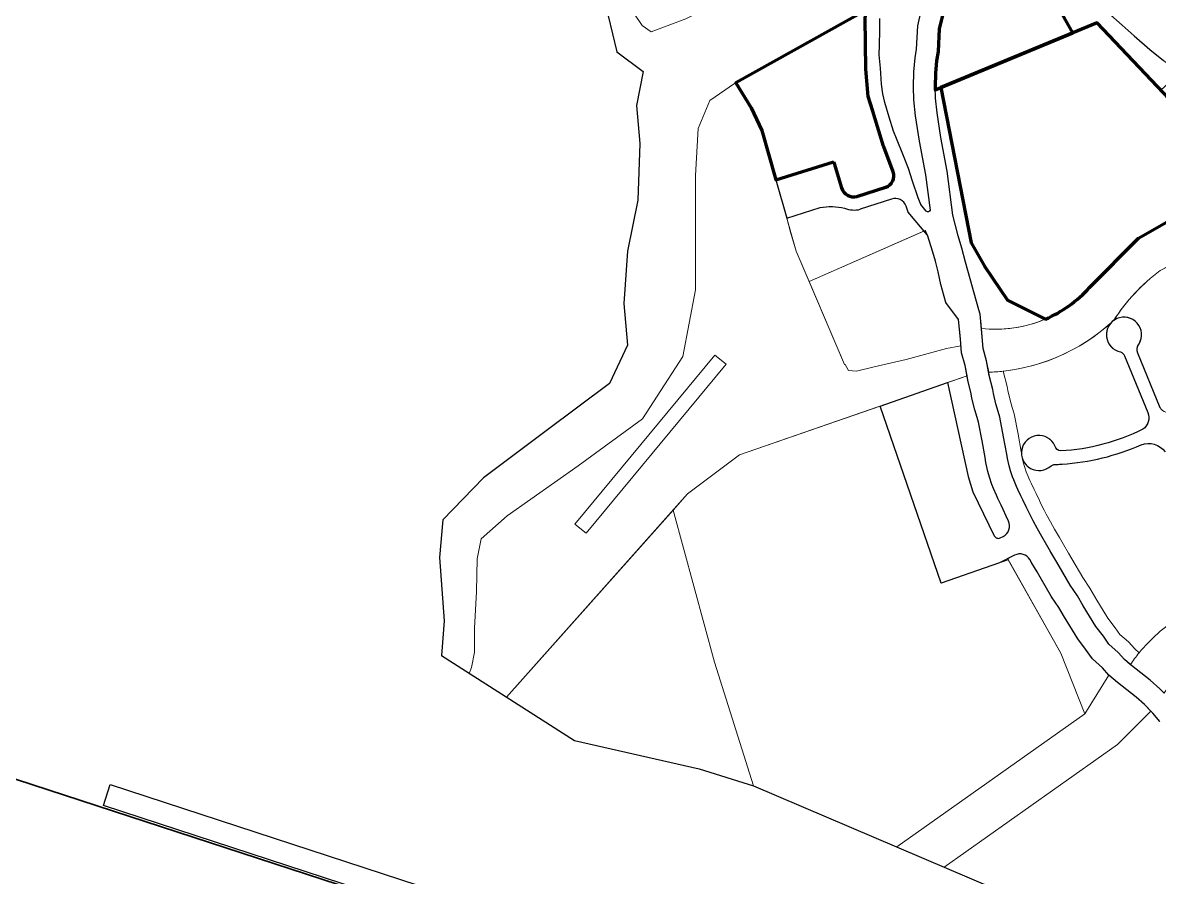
# Model space of a CAD drawing. Header units: millimetres. Extents: x 217071 to 255721, y 463380 to 469875.
# Drawn here: x 238906 to 239683, y 467249 to 467833 of the extents above; entities that cross this region are included whole.
import ezdxf

# ---------------------------------------------------------------- set-up
doc = ezdxf.new("R2010")
doc.units = ezdxf.units.MM
for name, color, linetype, lineweight in [('International_Boundary', 1, 'Continuous', 35), ('LAP BOUNDARY', 160, 'Continuous', 30), ('P_Agro Park', 254, 'Continuous', 0), ('P_Commercial', 10, 'Continuous', 0), ('P_Forward Tree Plantation', 62, 'Continuous', 0), ('P_Protected Zone', 102, 'Continuous', 0), ('P_Residential', 2, 'Continuous', 0), ('P_Service', 33, 'Continuous', 0), ('P_Steep Slope', 74, 'Continuous', 0), ('PROPOSED ROAD', 250, 'Continuous', 30)]:
    doc.layers.add(name, color=color, linetype=linetype, lineweight=lineweight)
for name, color, linetype, lineweight, true_color in [('P_Defence', 44, 'Continuous', 0, 0xb06b11), ('P_Institutional', 134, 'Continuous', 0, 0x1eafa2), ('P_Recreation', 53, 'Continuous', 0, 0xd1d969)]:
    doc.layers.add(name, color=color, linetype=linetype, lineweight=lineweight, true_color=true_color)

msp = doc.modelspace()

# ---------------------------------------------------------------- linework, layer by layer
at = {"layer": 'International_Boundary'}
msp.add_lwpolyline([(240311.92, 466855.34), (238835.16, 467337.35), (237536.53, 467368.17), (237536.53, 466868.02), (238749.86, 466839.24), (240156.77, 466380.02), (241406.03, 465972.26), (242718.9, 465543.74), (243223.76, 465158.14), (243328.03, 465078.51), (243328.03, 465707.66), (242954.84, 465992.69), (241561.17, 466447.58)], close=True, dxfattribs=at)
msp.add_lwpolyline([(240311.92, 466855.34), (238835.16, 467337.35), (237536.53, 467368.17), (237536.53, 466868.02), (238749.86, 466839.24), (240156.77, 466380.02), (241406.03, 465972.26), (242718.9, 465543.74), (243223.76, 465158.14), (243328.03, 465078.51), (243328.03, 465707.66), (242954.84, 465992.69), (241561.17, 466447.58)], close=True, dxfattribs=at)
at = {"layer": 'LAP BOUNDARY'}
msp.add_lwpolyline([(239303.13, 467850.37), (239312.07, 467813.28), (239330.23, 467799.65), (239325.66, 467776.52), (239327.87, 467750.48), (239326.53, 467711.88), (239319.46, 467677.01), (239316.81, 467641.26), (239319.46, 467612.57), (239307.1, 467586.53), (239263.77, 467554.07), (239220.93, 467521.85), (239193.11, 467493.16), (239190.9, 467467.41), (239193.99, 467424.16), (239192.19, 467400.43), (239283.14, 467342.33), (239368.52, 467322.98), (239405.59, 467311.42), (239619.86, 467220.05)], dxfattribs=at)
at = {"layer": 'P_Agro Park'}
for points in [[(239771.4, 467612.2), (239770.93, 467675.56, 0.172447), (239768.63, 467678.69, -0.824485), (239773.39, 467701.76), (239773.96, 467707.73), (239762.15, 467717.61, -0.058834), (239683.64, 467663.68, 0.089446), (239651.85, 467629.5, -0.842103), (239668.83, 467613.03, 0.243298), (239668.54, 467606.65), (239683.6, 467569.83, 0.395002), (239692.27, 467567.43, 0.026644), (239704.39, 467577.15, -0.164999), (239731.46, 467594.6, -0.052086), (239760.42, 467600.15, 0.391538)], [(239659.32, 467605.42, 0.172447), (239656.47, 467608.05, -0.599289), (239650.5, 467628.36, -0.157892), (239576.45, 467594.9), (239576.61, 467594.08), (239578.93, 467584.44), (239579.41, 467581.62), (239581.01, 467575.15), (239582.56, 467570.05), (239583.71, 467565.67), (239586.46, 467551.81), (239588.59, 467539.86), (239588.77, 467538.61, -0.817971), (239611.7, 467543.89, 0.321871), (239615.78, 467540.31, 0.100372), (239671.84, 467555.16, 0.351132), (239675.18, 467566.65)], [(239659.32, 467605.42, 0.172447), (239656.47, 467608.05, -0.599289), (239650.5, 467628.36, -0.157892), (239576.45, 467594.9), (239576.61, 467594.08), (239578.93, 467584.44), (239579.41, 467581.62), (239581.01, 467575.15), (239582.56, 467570.05), (239583.71, 467565.67), (239586.46, 467551.81), (239588.59, 467539.86), (239588.77, 467538.61, -0.817971), (239611.7, 467543.89, 0.321871), (239615.78, 467540.31, 0.100372), (239671.84, 467555.16, 0.351132), (239675.18, 467566.65)]]:
    msp.add_lwpolyline(points, format="xyb", close=True, dxfattribs=at)
msp.add_lwpolyline([(239687.12, 467539.75, 0.325451), (239670.58, 467544.62, -0.090435), (239616.61, 467531.34, 0.002876), (239612.85, 467531.12, 0.172447), (239609.07, 467530.27, -0.534591), (239589.59, 467534.58), (239590.04, 467532.63), (239590.88, 467529.7), (239592.03, 467526.11), (239592.75, 467524.42), (239594.53, 467520.18), (239595.43, 467518.26), (239597.44, 467513.89), (239598.75, 467511.19), (239601.06, 467506.36), (239602.06, 467504.18), (239604.32, 467499.88), (239605.64, 467497.18), (239608.61, 467491.85), (239611.31, 467486.88), (239614.75, 467481.09), (239617.54, 467476.32), (239621, 467470.46), (239623.22, 467466.67), (239630.66, 467453.92), (239635.57, 467446.59), (239639.63, 467439.56), (239647.97, 467426.02), (239652.94, 467419.5), (239656.12, 467414.9), (239661.95, 467409.75), (239666.22, 467404.95), (239669.25, 467402.3, -0.078133), (239696.56, 467426.66, 0.045141)], format="xyb", dxfattribs=at)
msp.add_lwpolyline([(239687.12, 467539.75, 0.325451), (239670.58, 467544.62, -0.090435), (239616.61, 467531.34, 0.002876), (239612.85, 467531.12, 0.172447), (239609.07, 467530.27, -0.534591), (239589.59, 467534.58), (239590.04, 467532.63), (239590.88, 467529.7), (239592.03, 467526.11), (239592.75, 467524.42), (239594.53, 467520.18), (239595.43, 467518.26), (239597.44, 467513.89), (239598.75, 467511.19), (239601.06, 467506.36), (239602.06, 467504.18), (239604.32, 467499.88), (239605.64, 467497.18), (239608.61, 467491.85), (239611.31, 467486.88), (239614.75, 467481.09), (239617.54, 467476.32), (239621, 467470.46), (239623.22, 467466.67), (239630.66, 467453.92), (239635.57, 467446.59), (239639.63, 467439.56), (239647.97, 467426.02), (239652.94, 467419.5), (239656.12, 467414.9), (239661.95, 467409.75), (239666.22, 467404.95), (239669.25, 467402.3, -0.078133), (239696.56, 467426.66, 0.045141)], format="xyb", dxfattribs=at)
at = {"layer": 'P_Commercial', "lineweight": 80}
for points in [[(239623.92, 467826.13), (239581.14, 467902.59, 0.075694), (239576.99, 467901.09), (239570.83, 467897.43), (239566.21, 467893.94), (239561.38, 467889.46), (239557.02, 467884.69), (239553.21, 467879.77), (239550.42, 467875.19), (239547.04, 467868.86), (239545.08, 467864.63), (239542.94, 467860.01), (239538.93, 467850.88), (239534.72, 467838.16), (239532.63, 467828.91), (239531.82, 467813.38), (239530.67, 467807.14), (239530.01, 467798.68), (239529.74, 467789.19), (239529.8, 467787.14), (239533.68, 467788.75)], [(239460.31, 467738.03), (239460.67, 467736.88), (239465.86, 467720.14, 0.382614), (239476.19, 467714.26), (239496.12, 467720.77, 0.426435), (239501.13, 467731.18), (239494.78, 467748.16), (239494.56, 467748.76), (239487.21, 467772.57), (239484.06, 467782.77), (239482.33, 467801.37), (239481.98, 467836.34), (239482.55, 467841.79), (239393.39, 467792.11), (239404, 467774.82), (239411.23, 467759.52), (239420.85, 467725.65)]]:
    msp.add_lwpolyline(points, format="xyb", close=True, dxfattribs=at)
msp.add_lwpolyline([(239487.21, 467772.57), (239484.06, 467782.77), (239482.33, 467801.37), (239481.98, 467836.34), (239482.55, 467841.79), (239393.39, 467792.11), (239404, 467774.82), (239411.23, 467759.52), (239420.85, 467725.65), (239460.31, 467738.03)], dxfattribs=at)
at = {"layer": 'P_Defence', "lineweight": 80}
msp.add_lwpolyline([(239735.36, 467733.09), (239640.48, 467832.99), (239533.68, 467788.75), (239554.39, 467682.61), (239563.55, 467666.66), (239579.34, 467643.49), (239605.17, 467630.5, 0.10864), (239635.39, 467652.05), (239668.73, 467685.84), (239699.18, 467703.16)], format="xyb", close=True, dxfattribs=at)
msp.add_lwpolyline([(239735.36, 467733.09), (239640.48, 467832.99), (239533.68, 467788.75), (239554.39, 467682.61), (239563.55, 467666.66), (239579.34, 467643.49), (239605.17, 467630.5, 0.10864), (239635.39, 467652.05), (239668.73, 467685.84), (239699.18, 467703.16)], format="xyb", close=True, dxfattribs=at)
at = {"layer": 'P_Forward Tree Plantation'}
for points in [[(239640.73, 467846.79), (239632.33, 467855.09), (239628.89, 467858.51), (239621.1, 467867.05), (239613.54, 467876.02), (239606.11, 467885.06), (239600.35, 467892), (239595.42, 467897.42, 0.278887), (239581.14, 467902.59), (239623.92, 467826.13), (239640.48, 467832.99), (239684.21, 467786.94), (239696.97, 467798.68), (239685.93, 467807.39), (239676.59, 467814.76), (239665.85, 467824.17), (239657.63, 467831.37), (239647.91, 467840.08)], [(239640.73, 467846.79), (239632.33, 467855.09), (239628.89, 467858.51), (239621.1, 467867.05), (239613.54, 467876.02), (239606.11, 467885.06), (239600.35, 467892), (239595.42, 467897.42, 0.278887), (239581.14, 467902.59), (239623.92, 467826.13), (239640.48, 467832.99), (239684.21, 467786.94), (239696.97, 467798.68), (239685.93, 467807.39), (239676.59, 467814.76), (239665.85, 467824.17), (239657.63, 467831.37), (239647.91, 467840.08)], [(239579.34, 467643.49), (239563.55, 467666.66), (239554.39, 467682.61), (239533.68, 467788.75), (239529.8, 467787.14), (239529.97, 467781.52), (239531.06, 467771.54), (239533.72, 467754.65), (239538.05, 467731.53), (239541.91, 467701.47), (239545.53, 467687.36), (239548.05, 467678.93), (239550.64, 467669.37), (239559.61, 467636.82), (239560.54, 467633.9), (239561.43, 467624.13, 0.130026), (239605.17, 467630.5)], [(239579.34, 467643.49), (239563.55, 467666.66), (239554.39, 467682.61), (239533.68, 467788.75), (239529.8, 467787.14), (239529.97, 467781.52), (239531.06, 467771.54), (239533.72, 467754.65), (239538.05, 467731.53), (239541.91, 467701.47), (239545.53, 467687.36), (239548.05, 467678.93), (239550.64, 467669.37), (239559.61, 467636.82), (239560.54, 467633.9), (239561.43, 467624.13, 0.130026), (239605.17, 467630.5)], [(239572.75, 467507.75), (239571.67, 467510.05), (239569.74, 467514.64), (239568.59, 467517.33), (239566.95, 467522.44), (239565.82, 467526.38), (239564.42, 467532.46), (239563.91, 467535.81), (239561.89, 467547.18), (239559.34, 467560.06), (239558.5, 467563.24), (239556.9, 467568.51), (239554.92, 467576.51), (239554.43, 467579.41), (239552.16, 467588.82), (239551.61, 467591.72), (239538.24, 467587.07), (239552.26, 467522.87), (239555.46, 467512.42), (239570.22, 467482.27, 0.419543), (239574.29, 467480.92), (239576.33, 467481.96, 0.401099), (239579.96, 467492.41), (239578.42, 467495.77), (239576.23, 467500.33), (239574.84, 467503.2)], [(239572.75, 467507.75), (239571.67, 467510.05), (239569.74, 467514.64), (239568.59, 467517.33), (239566.95, 467522.44), (239565.82, 467526.38), (239564.42, 467532.46), (239563.91, 467535.81), (239561.89, 467547.18), (239559.34, 467560.06), (239558.5, 467563.24), (239556.9, 467568.51), (239554.92, 467576.51), (239554.43, 467579.41), (239552.16, 467588.82), (239551.61, 467591.72), (239538.24, 467587.07), (239552.26, 467522.87), (239555.46, 467512.42), (239570.22, 467482.27, 0.419543), (239574.29, 467480.92), (239576.33, 467481.96, 0.401099), (239579.96, 467492.41), (239578.42, 467495.77), (239576.23, 467500.33), (239574.84, 467503.2)], [(239623.22, 467466.67), (239621, 467470.46), (239617.54, 467476.32), (239614.75, 467481.09), (239611.31, 467486.88), (239608.61, 467491.85), (239605.64, 467497.18), (239604.32, 467499.88), (239602.06, 467504.18), (239601.06, 467506.36), (239598.75, 467511.19), (239597.44, 467513.89), (239595.43, 467518.26), (239594.53, 467520.18), (239592.75, 467524.42), (239592.03, 467526.11), (239590.88, 467529.7), (239590.04, 467532.63), (239589.59, 467534.58, -0.086225), (239588.77, 467538.61), (239588.59, 467539.86), (239586.46, 467551.81), (239583.71, 467565.67), (239582.56, 467570.05), (239581.01, 467575.15), (239579.41, 467581.62), (239578.93, 467584.44), (239576.61, 467594.08), (239576.45, 467594.9, -0.019091), (239566.41, 467594.17), (239566.83, 467591.98), (239569.13, 467582.43), (239569.61, 467579.58), (239571.37, 467572.5), (239572.94, 467567.32), (239573.96, 467563.43), (239576.63, 467549.96), (239578.72, 467538.24), (239579.16, 467535.27), (239580.35, 467530.13), (239581.3, 467526.8), (239582.65, 467522.6), (239583.55, 467520.51), (239585.39, 467516.13), (239586.36, 467514.06), (239588.4, 467509.61), (239589.75, 467506.84), (239592.01, 467502.13), (239593.08, 467499.78), (239595.4, 467495.37), (239596.76, 467492.55), (239599.85, 467487.02), (239602.62, 467481.94), (239606.14, 467476.01), (239608.92, 467471.25), (239612.38, 467465.39), (239614.59, 467461.62), (239622.18, 467448.62), (239627.07, 467441.3), (239631.04, 467434.44), (239639.71, 467420.35), (239644.84, 467413.62), (239648.59, 467408.21), (239654.88, 467402.65), (239659.17, 467397.83), (239663.23, 467394.28, -0.02129), (239669.25, 467402.3), (239666.22, 467404.95), (239661.95, 467409.75), (239656.12, 467414.9), (239652.94, 467419.5), (239647.97, 467426.02), (239639.63, 467439.56), (239635.57, 467446.59), (239630.66, 467453.92)], [(239623.22, 467466.67), (239621, 467470.46), (239617.54, 467476.32), (239614.75, 467481.09), (239611.31, 467486.88), (239608.61, 467491.85), (239605.64, 467497.18), (239604.32, 467499.88), (239602.06, 467504.18), (239601.06, 467506.36), (239598.75, 467511.19), (239597.44, 467513.89), (239595.43, 467518.26), (239594.53, 467520.18), (239592.75, 467524.42), (239592.03, 467526.11), (239590.88, 467529.7), (239590.04, 467532.63), (239589.59, 467534.58, -0.086225), (239588.77, 467538.61), (239588.59, 467539.86), (239586.46, 467551.81), (239583.71, 467565.67), (239582.56, 467570.05), (239581.01, 467575.15), (239579.41, 467581.62), (239578.93, 467584.44), (239576.61, 467594.08), (239576.45, 467594.9, -0.019091), (239566.41, 467594.17), (239566.83, 467591.98), (239569.13, 467582.43), (239569.61, 467579.58), (239571.37, 467572.5), (239572.94, 467567.32), (239573.96, 467563.43), (239576.63, 467549.96), (239578.72, 467538.24), (239579.16, 467535.27), (239580.35, 467530.13), (239581.3, 467526.8), (239582.65, 467522.6), (239583.55, 467520.51), (239585.39, 467516.13), (239586.36, 467514.06), (239588.4, 467509.61), (239589.75, 467506.84), (239592.01, 467502.13), (239593.08, 467499.78), (239595.4, 467495.37), (239596.76, 467492.55), (239599.85, 467487.02), (239602.62, 467481.94), (239606.14, 467476.01), (239608.92, 467471.25), (239612.38, 467465.39), (239614.59, 467461.62), (239622.18, 467448.62), (239627.07, 467441.3), (239631.04, 467434.44), (239639.71, 467420.35), (239644.84, 467413.62), (239648.59, 467408.21), (239654.88, 467402.65), (239659.17, 467397.83), (239663.23, 467394.28, -0.02129), (239669.25, 467402.3), (239666.22, 467404.95), (239661.95, 467409.75), (239656.12, 467414.9), (239652.94, 467419.5), (239647.97, 467426.02), (239639.63, 467439.56), (239635.57, 467446.59), (239630.66, 467453.92)], [(239627.33, 467411.85), (239618.16, 467426.75), (239614.33, 467433.37), (239609.45, 467440.66), (239601.64, 467454.05), (239599.45, 467457.78), (239595.98, 467463.66), (239594.61, 467466.04, 0.396149), (239584.08, 467469.08), (239579.37, 467466.67), (239615.66, 467402.02), (239632.18, 467360.71), (239648.58, 467387.16), (239644.28, 467392.01), (239637.29, 467398.18), (239632.7, 467404.8)], [(239627.33, 467411.85), (239618.16, 467426.75), (239614.33, 467433.37), (239609.45, 467440.66), (239601.64, 467454.05), (239599.45, 467457.78), (239595.98, 467463.66), (239594.61, 467466.04, 0.396149), (239584.08, 467469.08), (239579.37, 467466.67), (239615.66, 467402.02), (239632.18, 467360.71), (239648.58, 467387.16), (239644.28, 467392.01), (239637.29, 467398.18), (239632.7, 467404.8)]]:
    msp.add_lwpolyline(points, format="xyb", close=True, dxfattribs=at)
at = {"layer": 'P_Institutional'}
msp.add_lwpolyline([(239378.81, 467396.01), (239378.81, 467396.01), (239405.59, 467311.42), (239503.52, 467269.66), (239632.18, 467360.71), (239615.66, 467402.02), (239579.81, 467465.88), (239533.94, 467449.94), (239492.18, 467571.05), (239396, 467537.62), (239360.48, 467511), (239350.58, 467499.87)], close=True, dxfattribs=at)
at = {"layer": 'P_Protected Zone'}
for points in [[(239551.61, 467591.72), (239550.3, 467598.65), (239547.89, 467607.41), (239547.46, 467612.12), (239537.44, 467610.34), (239509.88, 467602.8), (239488.12, 467597.86), (239475.94, 467594.96), (239470.43, 467595.25), (239468.37, 467599.5), (239467.84, 467599.46), (239434.68, 467676.98), (239411.23, 467759.52), (239404, 467774.82), (239393.39, 467792.11), (239392.5, 467791.56), (239375.67, 467779.84), (239367.79, 467760.81), (239365.82, 467728.65), (239365.82, 467650.56), (239357.24, 467604.96), (239329.66, 467562.3), (239285.66, 467530.14), (239237.07, 467496.02), (239219.34, 467480.27), (239216.72, 467466.49), (239216.06, 467444.17), (239214.75, 467419.24), (239214.75, 467402.83), (239212.76, 467392.21), (239211.23, 467388.27), (239236.78, 467371.95), (239360.48, 467511), (239360.48, 467511), (239360.48, 467511), (239396, 467537.62)], [(239551.61, 467591.72), (239550.3, 467598.65), (239547.89, 467607.41), (239547.46, 467612.12), (239537.44, 467610.34), (239509.88, 467602.8), (239488.12, 467597.86), (239475.94, 467594.96), (239470.43, 467595.25), (239468.37, 467599.5), (239467.84, 467599.46), (239434.68, 467676.98), (239411.23, 467759.52), (239404, 467774.82), (239393.39, 467792.11), (239392.5, 467791.56), (239375.67, 467779.84), (239367.79, 467760.81), (239365.82, 467728.65), (239365.82, 467650.56), (239357.24, 467604.96), (239329.66, 467562.3), (239285.66, 467530.14), (239237.07, 467496.02), (239219.34, 467480.27), (239216.72, 467466.49), (239216.06, 467444.17), (239214.75, 467419.24), (239214.75, 467402.83), (239212.76, 467392.21), (239211.23, 467388.27), (239236.78, 467371.95), (239360.48, 467511), (239396, 467537.62)], [(239378.81, 467396.01), (239350.58, 467499.87), (239236.78, 467371.95), (239283.14, 467342.33), (239368.52, 467322.98), (239405.59, 467311.42)], [(239378.81, 467396.01), (239350.58, 467499.87), (239236.78, 467371.95), (239283.14, 467342.33), (239368.52, 467322.98), (239405.59, 467311.42)], [(239654.48, 467339.74), (239677.23, 467362.47), (239672.98, 467366.92), (239667.26, 467372), (239654.41, 467382.07), (239648.58, 467387.16), (239632.18, 467360.71), (239503.52, 467269.66), (239535.93, 467255.84)], [(239654.48, 467339.74), (239677.23, 467362.47), (239672.98, 467366.92), (239667.26, 467372), (239654.41, 467382.07), (239648.58, 467387.16), (239632.18, 467360.71), (239503.52, 467269.66), (239535.93, 467255.84)]]:
    msp.add_lwpolyline(points, close=True, dxfattribs=at)
for points in [[(239652.01, 467629.75, -0.088881), (239683.64, 467663.68, 0.080627), (239787.61, 467741.94), (239784.63, 467744.43), (239779.17, 467748.96), (239770.87, 467754.68), (239765.17, 467758.11), (239762.6, 467759.57), (239735.36, 467733.09), (239699.18, 467703.16), (239668.73, 467685.84), (239635.39, 467652.05, -0.242086), (239561.43, 467624.13), (239561.95, 467618.44), (239562.68, 467610.31), (239564.93, 467602.01), (239566.41, 467594.17, 0.181529)], [(239652.01, 467629.75, -0.088881), (239683.64, 467663.68, 0.080627), (239787.61, 467741.94), (239784.63, 467744.43), (239779.17, 467748.96), (239770.87, 467754.68), (239765.17, 467758.11), (239762.6, 467759.57), (239735.36, 467733.09), (239699.18, 467703.16), (239668.73, 467685.84), (239635.39, 467652.05, -0.242086), (239561.43, 467624.13), (239561.95, 467618.44), (239562.68, 467610.31), (239564.93, 467602.01), (239566.41, 467594.17, 0.181529)], [(239746.34, 467456.21, -0.045141), (239696.56, 467426.66, 0.078133), (239669.25, 467402.3, 0.02129), (239663.23, 467394.28), (239663.97, 467393.63), (239676.88, 467383.53), (239683.41, 467377.73), (239686.27, 467374.73, -0.028988), (239692.21, 467382.98, -0.074312), (239711.37, 467400.49, 0.046379), (239767, 467434.16, 0.028782)], [(239746.34, 467456.21, -0.045141), (239696.56, 467426.66, 0.078133), (239669.25, 467402.3, 0.02129), (239663.23, 467394.28), (239663.97, 467393.63), (239676.88, 467383.53), (239683.41, 467377.73), (239686.27, 467374.73, -0.028988), (239692.21, 467382.98, -0.074312), (239711.37, 467400.49, 0.046379), (239767, 467434.16, 0.028782)]]:
    msp.add_lwpolyline(points, format="xyb", close=True, dxfattribs=at)
msp.add_lwpolyline([(239683.43, 467355.41), (239678.65, 467360.98), (239677.23, 467362.47), (239654.48, 467339.74), (239535.93, 467255.84), (239537.75, 467255.07), (239619.86, 467220.05), (239681.32, 467127.38), (239717.24, 467066.32)], dxfattribs=at)
msp.add_lwpolyline([(239683.43, 467355.41), (239678.65, 467360.98), (239677.23, 467362.47), (239654.48, 467339.74), (239535.93, 467255.84), (239537.75, 467255.07), (239619.86, 467220.05), (239681.32, 467127.38), (239717.24, 467066.32)], dxfattribs=at)
at = {"layer": 'P_Recreation'}
msp.add_lwpolyline([(239491.98, 467835.93), (239491.86, 467827.87), (239491.84, 467817.69), (239491.57, 467811.09), (239492.31, 467802.12), (239493.06, 467791.17), (239493.91, 467784.57), (239495.35, 467778.58), (239498.28, 467768.56), (239501.4, 467758.94), (239503.27, 467754.04), (239508.12, 467742.01), (239511.47, 467733.41), (239514.36, 467724.8), (239518.1, 467713.48), (239520.1, 467708.76), (239523.72, 467704.19, 0.573145), (239526.32, 467705.05), (239523.22, 467729.19), (239518.94, 467752.11), (239516.19, 467769.56), (239514.99, 467780.47), (239514.73, 467789.18), (239515.02, 467799.48), (239515.78, 467809.09), (239516.89, 467815.14), (239517.72, 467830.97), (239520.24, 467842.18)], format="xyb", dxfattribs=at)
msp.add_lwpolyline([(239491.98, 467835.93), (239491.86, 467827.87), (239491.84, 467817.69), (239491.57, 467811.09), (239492.31, 467802.12), (239493.06, 467791.17), (239493.91, 467784.57), (239495.35, 467778.58), (239498.28, 467768.56), (239501.4, 467758.94), (239503.27, 467754.04), (239508.12, 467742.01), (239511.47, 467733.41), (239514.36, 467724.8), (239518.1, 467713.48), (239520.1, 467708.76), (239523.72, 467704.19, 0.573145), (239526.32, 467705.05), (239523.22, 467729.19), (239518.94, 467752.11), (239516.19, 467769.56), (239514.99, 467780.47), (239514.73, 467789.18), (239515.02, 467799.48), (239515.78, 467809.09), (239516.89, 467815.14), (239517.72, 467830.97), (239520.24, 467842.18)], format="xyb", dxfattribs=at)
msp.add_lwpolyline([(239386.91, 467599.64), (239379.11, 467605.9), (239283.42, 467490.35), (239291.22, 467484.09)], close=True, dxfattribs=at)
msp.add_lwpolyline([(239386.91, 467599.64), (239379.11, 467605.9), (239283.42, 467490.35), (239291.22, 467484.09)], close=True, dxfattribs=at)
at = {"layer": 'P_Residential'}
msp.add_lwpolyline([(239340.98, 467878.04, -0.312081), (239332.37, 467872.51), (239313.17, 467855.47), (239329.51, 467831.27), (239335.54, 467826.84), (239359.39, 467835.76), (239374.11, 467843.03)], format="xyb", close=True, dxfattribs=at)
at = {"layer": 'P_Service'}
for points in [[(239511.42, 467703.61), (239509.88, 467707.74, 0.402097), (239499.9, 467712.54), (239478.62, 467705.58, -0.153847), (239467.88, 467706.25, 0.099382), (239451.11, 467706.8), (239428.32, 467699.38), (239430.98, 467690.01), (239434.68, 467676.98), (239443.61, 467656.09), (239522.14, 467690.69)], [(239537.01, 467641.76), (239533.75, 467654.24), (239531.74, 467662.85), (239529.99, 467670.14), (239528.28, 467676.21), (239524.55, 467687.79, 0.076064), (239522.93, 467691.03), (239443.61, 467656.09), (239467.84, 467599.46), (239468.37, 467599.5), (239470.43, 467595.25), (239475.94, 467594.96), (239488.12, 467597.86), (239509.88, 467602.8), (239537.44, 467610.34), (239547.46, 467612.12), (239547.01, 467617.09), (239545.81, 467630.17)]]:
    msp.add_lwpolyline(points, format="xyb", close=True, dxfattribs=at)
at = {"layer": 'P_Steep Slope'}
for points in [[(239359.39, 467835.76), (239335.54, 467826.84), (239329.51, 467831.27), (239313.17, 467855.47)], [(239359.39, 467835.76), (239335.54, 467826.84), (239329.51, 467831.27), (239313.17, 467855.47)], [(239303.13, 467850.37), (239312.07, 467813.28), (239330.23, 467799.65), (239325.66, 467776.52), (239327.87, 467750.48), (239326.53, 467711.88), (239319.46, 467677.01), (239316.81, 467641.26), (239319.46, 467612.57), (239307.1, 467586.53), (239263.77, 467554.07), (239220.93, 467521.85), (239193.11, 467493.16), (239190.9, 467467.41), (239193.99, 467424.16), (239192.19, 467400.43), (239211.23, 467388.27), (239212.76, 467392.21), (239214.75, 467402.83), (239214.75, 467419.24), (239216.06, 467444.17), (239216.72, 467466.49), (239219.34, 467480.27), (239237.07, 467496.02), (239285.66, 467530.14), (239329.66, 467562.3), (239357.24, 467604.96), (239365.82, 467650.56), (239365.82, 467728.65), (239367.79, 467760.81), (239375.67, 467779.84), (239392.5, 467791.56), (239482.55, 467841.79)], [(239303.13, 467850.37), (239312.07, 467813.28), (239330.23, 467799.65), (239325.66, 467776.52), (239327.87, 467750.48), (239326.53, 467711.88), (239319.46, 467677.01), (239316.81, 467641.26), (239319.46, 467612.57), (239307.1, 467586.53), (239263.77, 467554.07), (239220.93, 467521.85), (239193.11, 467493.16), (239190.9, 467467.41), (239193.99, 467424.16), (239192.19, 467400.43), (239211.23, 467388.27), (239212.76, 467392.21), (239214.75, 467402.83), (239214.75, 467419.24), (239216.06, 467444.17), (239216.72, 467466.49), (239219.34, 467480.27), (239237.07, 467496.02), (239285.66, 467530.14), (239329.66, 467562.3), (239357.24, 467604.96), (239365.82, 467650.56), (239365.82, 467728.65), (239367.79, 467760.81), (239375.67, 467779.84), (239392.5, 467791.56), (239482.55, 467841.79)]]:
    msp.add_lwpolyline(points, dxfattribs=at)
at = {"layer": 'PROPOSED ROAD'}
for points in [[(239481.98, 467836.34), (239482.33, 467801.37), (239482.33, 467801.37), (239482.33, 467801.37), (239482.33, 467801.37), (239484.06, 467782.77), (239484.06, 467782.77), (239494.56, 467748.76), (239494.56, 467748.76), (239494.56, 467748.76), (239494.56, 467748.76), (239494.56, 467748.76), (239501.13, 467731.18, -0.426435), (239496.12, 467720.77), (239476.19, 467714.26, -0.382614), (239465.86, 467720.14), (239460.31, 467738.03), (239420.85, 467725.65), (239428.32, 467699.38), (239451.11, 467706.8, -0.099382), (239467.88, 467706.25, 0.153847), (239478.62, 467705.58), (239478.62, 467705.58)], [(239520.24, 467842.18), (239517.72, 467830.97), (239516.89, 467815.14), (239515.78, 467809.09), (239515.02, 467799.48), (239514.73, 467789.18), (239514.99, 467780.47), (239516.19, 467769.56), (239518.94, 467752.11), (239523.22, 467729.19), (239526.32, 467705.05, -0.573145), (239523.72, 467704.19), (239520.1, 467708.76), (239518.1, 467713.48), (239514.36, 467724.8), (239511.47, 467733.41), (239508.12, 467742.01), (239503.27, 467754.04), (239501.4, 467758.94), (239498.28, 467768.56), (239495.35, 467778.58), (239493.91, 467784.57), (239493.06, 467791.17), (239492.31, 467802.12), (239491.57, 467811.09), (239491.84, 467817.69), (239491.86, 467827.87), (239491.98, 467835.93)], [(239573.7, 467463.76), (239533.94, 467449.94), (239492.18, 467571.05), (239538.24, 467587.07), (239552.26, 467522.87), (239555.46, 467512.42), (239570.22, 467482.27, 0.419543), (239574.29, 467480.92), (239576.33, 467481.96, 0.401099), (239579.96, 467492.41), (239578.42, 467495.77), (239576.23, 467500.33), (239574.84, 467503.2), (239572.75, 467507.75), (239571.67, 467510.05), (239569.74, 467514.64), (239568.59, 467517.33), (239566.95, 467522.44), (239565.82, 467526.38), (239564.42, 467532.46), (239563.91, 467535.81), (239561.89, 467547.18), (239559.34, 467560.06), (239558.5, 467563.24), (239556.9, 467568.51), (239554.92, 467576.51), (239554.43, 467579.41), (239552.16, 467588.82), (239550.3, 467598.65), (239547.89, 467607.41), (239547.03, 467616.83), (239545.81, 467630.17), (239537.01, 467641.76), (239533.75, 467654.24), (239531.74, 467662.85), (239529.99, 467670.14), (239528.28, 467676.21), (239524.55, 467687.79), (239524.55, 467687.79), (239524.55, 467687.79), (239511.42, 467703.61), (239511.42, 467703.61), (239511.42, 467703.61), (239511.42, 467703.61), (239509.88, 467707.74, 0.402097), (239499.9, 467712.54), (239478.62, 467705.58)], [(239683.6, 467569.83), (239668.31, 467607.22, -0.245723), (239669.19, 467613.6, 3.140769), (239656.47, 467608.05, -0.172447), (239659.32, 467605.42), (239675.21, 467566.57, -0.348649), (239671.84, 467555.16, -0.100372), (239615.78, 467540.31, -0.321871), (239611.7, 467543.89, 3.140769), (239609.07, 467530.27, -0.172447), (239612.85, 467531.12, -0.002876), (239616.61, 467531.34, 0.090435), (239670.58, 467544.62, -0.325451), (239687.12, 467539.75)], [(239683.43, 467355.41), (239678.65, 467360.98), (239672.98, 467366.92), (239667.26, 467372), (239654.41, 467382.07), (239648.58, 467387.16), (239644.28, 467392.01), (239637.29, 467398.18), (239632.7, 467404.8), (239627.33, 467411.85), (239618.16, 467426.75), (239614.33, 467433.37), (239609.45, 467440.66), (239601.64, 467454.05), (239599.45, 467457.78), (239595.98, 467463.66), (239594.61, 467466.04), (239594.61, 467466.04, 0.396149), (239584.08, 467469.08), (239573.7, 467463.76)]]:
    msp.add_lwpolyline(points, format="xyb", dxfattribs=at)
for points in [[(239683.41, 467377.73), (239676.88, 467383.53), (239663.97, 467393.63), (239659.17, 467397.83), (239654.88, 467402.65), (239648.59, 467408.21), (239644.84, 467413.62), (239639.71, 467420.35), (239631.04, 467434.44), (239627.07, 467441.3), (239622.18, 467448.62), (239614.59, 467461.62), (239612.38, 467465.39), (239608.92, 467471.25), (239606.14, 467476.01), (239602.62, 467481.94), (239599.85, 467487.02), (239596.76, 467492.55), (239595.4, 467495.37), (239593.08, 467499.78), (239592.01, 467502.13), (239589.75, 467506.84), (239588.4, 467509.61), (239586.36, 467514.06), (239585.39, 467516.13), (239583.55, 467520.51), (239582.65, 467522.6), (239581.3, 467526.8), (239580.35, 467530.13), (239579.16, 467535.27), (239578.72, 467538.24), (239576.63, 467549.96), (239573.96, 467563.43), (239572.94, 467567.32), (239571.37, 467572.5), (239569.61, 467579.58), (239569.13, 467582.43), (239566.83, 467591.98), (239564.93, 467602.01), (239562.68, 467610.31), (239561.95, 467618.44), (239560.54, 467633.9), (239559.61, 467636.82), (239550.64, 467669.37), (239550.64, 467669.37), (239550.64, 467669.37), (239550.64, 467669.37), (239548.05, 467678.93), (239545.53, 467687.36), (239541.91, 467701.47), (239538.05, 467731.53), (239533.72, 467754.65), (239531.06, 467771.54), (239529.97, 467781.52), (239529.74, 467789.19), (239530.01, 467798.68), (239530.67, 467807.14), (239531.82, 467813.38), (239532.63, 467828.91), (239534.72, 467838.16)], [(239647.91, 467840.08), (239657.63, 467831.37), (239665.85, 467824.17), (239676.59, 467814.76), (239685.93, 467807.39)], [(241047.45, 466615.26), (238961.07, 467297.97), (238965.73, 467312.23), (239772.21, 467048.33)]]:
    msp.add_lwpolyline(points, dxfattribs=at)

doc.saveas('drawing.dxf')
